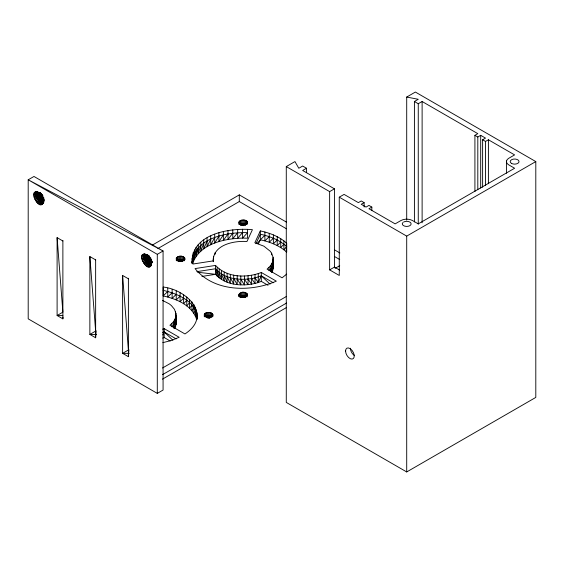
<?xml version="1.0" encoding="UTF-8"?>
<svg xmlns="http://www.w3.org/2000/svg" width="564" height="564" viewBox="0 0 564 564"><rect width="100%" height="100%" fill="white"/><g stroke="black" fill="none" stroke-linecap="round" stroke-linejoin="round"><path stroke-width="0.85" d="M211.81 316.355C210.069 315.487 206.6 315.022 205.522 316.757L205.536 313.069C208.208 311.504 213.855 312.378 212.889 316.489M43.745 199.719L43.231 203.526L43.435 200.41L42.942 200.876L42.483 204.281L43.745 199.719C41.567 217.14 24.315 184.414 40.721 193.424L36.646 191.626L40.721 193.424M176.003 318.886L174.826 323.024L173.592 324.998L174.826 328.586L176.003 324.448L175.933 316.785L175.679 318.526M240.997 297.489L241.047 292.653C244.071 290.552 250.874 294.986 245.46 296.995C242.379 299.061 235.731 294.697 241.047 292.653M273.145 262.753L271.961 266.892L270.734 268.866L271.961 272.454L273.145 268.316L272.736 259.271M213.382 261.703L213.425 260.004L213.291 261.4M192.253 263.05C193.896 237.663 227.285 232.1 247.533 232.643L242.598 238.1C223.978 238.621 199.36 243.796 192.592 263.698M43.823 199.564L43.696 202.434L43.858 199.585M62.879 240.983L57.105 237.641L57.105 315.516L62.879 318.85L63.006 317.102M95.64 259.891L89.859 256.557L89.859 334.424L95.64 337.765L96.134 330.779M128.395 278.799L122.614 275.465L122.614 353.339L128.395 356.674L128.888 349.687M192.557 262.732L193.17 256.028M213.22 261.266C212.748 244.776 234.011 240.546 246.933 241.526L252.425 229.682C230.175 227.56 190.71 233.672 192.105 263.275M192.141 263.374L192.402 258.841M151.758 263.367L151.758 261.139C150.764 280.414 131.461 246.94 148.628 255.718L144.546 253.92L148.628 255.718M152.287 262.274L150.842 263.169L150.384 266.575L151.758 261.139L151.131 265.82L151.335 262.711C147.81 265.376 142.988 257.022 147.063 255.302L143.475 254.089L146.414 255.499L142.607 254.653L145.914 255.964L147.331 255.351M272.694 263.268L273.075 260.66M194.411 253.264L193.17 261.59L193.17 252.686M178.097 261.527L178.358 259.821L179.43 259.567L182.785 259.821L184.407 260.758M206.198 317.659L206.466 315.953M240.715 225.374L240.983 223.668L242.048 223.414L245.411 223.668L247.032 224.599L247.032 221.264C244.938 218.853 237.211 219.833 239.362 223.823C241.448 226.227 249.182 225.255 247.032 221.264M240.715 297.679L240.983 295.973L242.048 295.719L245.411 295.973L247.032 296.911M174.826 323.024L175.63 326.535L175.933 313.45L174.487 309.34L171.364 305.561L169.235 303.855L162.467 300.386M271.961 266.892L272.772 270.403L273.075 257.318L271.622 253.215L270.262 251.269L263.903 246.186L254.829 242.746L260.321 230.909C269.867 232.946 279.392 236.577 286.702 243.232L286.702 252.129C279.392 245.474 269.867 241.843 260.321 239.806L257.029 243.577M241.759 297.313L242.048 295.719M179.119 261.231L179.43 259.567M207.228 317.356L207.531 315.692M241.744 225.071L242.048 223.414M151.335 259.095L151.596 261.823M182.482 261.336L182.785 259.821M210.583 317.469L210.894 315.953L210.894 317.539M245.1 225.184L245.411 223.668M245.1 297.489L245.411 295.973M180.247 261.09L180.572 259.475M208.186 318.033L208.68 315.607L208.68 317.99M242.865 224.937L243.197 223.323M242.865 297.249L243.197 295.635M196.11 250.585L194.411 258.827L194.411 249.93M181.389 261.132L181.721 259.567M209.336 318.04L209.822 315.692L209.822 318.082M244.015 224.973L244.339 223.414M244.015 297.284L244.339 295.719M175.63 317.638L173.592 321.656L169.94 325.28L184.957 333.951C212.973 315.537 186.959 289.635 163.186 287.034L163.186 295.938C176.391 298.842 191.654 305.053 196.455 318.879C197.992 301.81 176.885 293.428 163.186 290.375M176.299 258.037C175.996 262.034 183.096 262.225 184.851 259.362C185.154 255.358 178.055 255.168 176.299 258.037L176.299 260.54M204.253 316.496L204.401 314.162L205.536 313.069M247.032 296.128L247.032 293.576M212.889 314.867C211.831 318.237 205.268 318.308 204.253 314.825M198.239 248.012L196.11 256.148L196.11 247.251M200.798 245.573L198.239 253.574L198.239 244.677M203.745 243.288L200.798 251.135L200.798 242.238M196.455 313.316L195.405 316.094L195.405 307.19M150.842 263.169L149.411 266.941L150.193 263.367L152.118 262.26M286.688 274.111L282.099 277.819L267.082 269.148L270.734 265.531L272.772 261.506M207.066 241.173L203.745 248.851L203.745 239.954M162.82 334.945L164.166 331.956L176.172 338.893M215.568 265.411C226.777 277.784 246.602 278.221 261.301 272.49L276.318 281.154C250.585 292.385 213.918 291.94 195.059 268.584L215.568 265.411L215.568 274.315C225.96 286.004 244.156 286.78 258.277 282.55L261.301 275.824L273.314 282.761M255.929 243.718L260.321 234.243C269.867 236.281 279.392 239.911 286.702 246.567L283.911 249.774L283.911 240.877M258.488 243.754L260.321 239.806L264.89 235.329M210.724 239.263L207.066 246.736L207.066 237.839M195.405 310.531L193.903 313.38L193.903 304.475M214.687 237.557L210.724 244.825L210.724 235.921M218.91 236.083L214.687 243.119L214.687 234.222M223.365 234.85L218.91 241.646L218.91 232.742M193.903 307.817L191.943 310.757L191.943 301.86M228.004 233.87L223.365 240.412L223.365 231.515M232.784 233.158L228.004 239.432L228.004 230.535M191.943 305.194L189.56 308.261L189.56 299.357M237.663 232.713L232.784 238.72L232.784 229.816M242.598 232.537L237.663 238.269L237.663 229.372M42.483 196.279L42.942 195.757L39.113 192.507L42.293 194.813L41.51 194.784L43.231 197.893L43.858 201.073M149.545 256.669L147.014 254.801L149.439 256.31L150.912 259.334L147.063 261.562L144.546 264.488L151.667 260.131L151.131 260.194L150.384 258.58L150.842 258.058M189.56 302.699L186.769 305.907L186.769 297.009M173.592 324.998L171.957 326.873L171.957 323.532M270.734 268.866L269.099 270.741L269.099 267.406M186.769 300.344L183.603 303.721L183.603 294.824M283.911 244.212L280.738 247.589L280.738 238.692M183.603 298.159L180.078 301.719L180.078 292.822M280.738 242.026L277.22 245.594L277.22 236.69M163.186 295.938L167.755 291.461M180.078 296.156L176.243 299.928L176.243 291.024M277.22 240.031L273.378 243.796L273.378 234.899M172.119 292.794L167.755 297.024L167.755 288.119M269.254 236.661L264.89 240.891L264.89 231.994M176.243 294.366L172.119 298.356L172.119 289.459M273.378 238.234L269.254 242.224L269.254 233.327M176.736 260.758L178.358 259.821M240.983 223.668L239.362 224.606L239.362 221.264M239.362 296.911L240.983 295.973M205.522 316.397L204.845 316.883L204.845 313.549M39.938 192.55L38.014 193.663L34.094 193.283L37.696 194.354L40.7 193.276M40.27 192.874L37.696 194.354L33.777 194.524L37.591 195.229L41.553 194.002L34.094 197.583L38.014 197.28L42.363 196.089L43.012 197.04L35.574 200.791L38.507 198.316L42.363 196.089L41.863 195.052L37.696 196.23L33.777 195.983L37.591 195.229L40.805 193.374M41.863 195.052L34.707 199.219L43.012 197.04M43.936 198.803L40.721 200.657L37.851 203.343L39.917 200.065L43.766 197.837L39.156 199.268L36.646 202.194L39.917 200.065L43.802 198.704M43.463 199.889L41.532 200.995L39.113 204.161L40.721 200.657L43.837 199.402M43.576 200.333L42.293 201.073L40.361 204.605L41.532 200.995L43.837 199.924M406.707 220.108L406.707 97.057L415.372 92.052L535.8 161.579L535.8 397.416L406.707 471.948L286.279 402.421L286.279 166.584L294.951 161.579L298.8 168.255L302.656 166.028L306.513 168.255L306.513 172.647M152.527 244.98L239.298 194.883L286.526 222.145M157.92 248.541L239.298 201.552L286.47 228.787M147.197 255.217L145.914 255.964L141.994 255.584L145.604 256.655L148.6 255.57M148.17 255.168L145.604 256.655L141.684 256.817L145.491 257.529L149.453 256.303L148.262 255.795L150.384 258.58M414.413 221.92L414.413 101.506L418.262 99.285L406.707 97.057M148.706 255.675L145.491 257.529L141.684 258.284L145.604 258.523L149.77 257.353L142.607 261.52L150.912 259.334M149.453 256.303L141.994 259.884L145.914 259.574L150.264 258.39L146.414 260.61L143.475 263.085L151.667 260.131M157.293 254.329L163.074 250.994L163.074 390.048L157.293 393.383L28.2 318.85L28.2 179.796L33.981 176.462L163.074 250.994L28.2 179.796L157.293 254.329L157.293 393.383M306.513 168.255L302.656 170.476L334.452 188.834L334.452 267.096L339.634 270.093M414.413 101.506L418.262 103.734L422.119 101.506L477.807 133.654L474.916 135.325L474.916 191.577M151.836 261.097L148.628 262.951L145.752 265.637L147.817 262.359L151.702 260.998M152.005 261.809L149.439 263.296L147.014 266.462L148.628 262.951L151.737 261.696M286.279 166.584L329.63 191.612L334.452 188.834M329.63 191.612L329.63 269.881L339.267 275.443L339.267 197.174L344.082 194.397L358.344 202.624L361.235 200.96L364.118 202.624L364.118 207.023M364.118 202.624L361.235 204.295L366.05 207.08L368.941 205.409L371.831 207.08L371.831 210.591M474.916 135.325L477.807 136.996L480.69 135.325L485.512 138.102L482.622 139.773L482.622 187.234M371.831 207.08L368.941 208.743L395.145 223.873L400.926 220.538A8.178 4.716 0 0 1 412.481 220.538L418.262 223.873L514.608 168.255L508.827 164.914A8.178 4.716 0 0 1 508.827 158.237L514.608 154.903L488.403 139.773L485.512 141.444L482.622 139.773M329.63 269.881L334.452 267.096M162.51 367.996L286.484 296.417M335.157 268.316L339.718 265.679M162.51 374.665L286.582 303.037M339.267 197.174L406.707 236.112L535.8 161.579M162.46 379.149L286.533 307.514M43.788 200.262L42.293 201.073C38.563 200.883 35.335 194.037 39.797 192.465L38.507 193.205L34.707 192.352L38.014 193.663L40.136 192.747M151.695 262.563L150.193 263.367L148.262 266.906L149.439 263.296L151.737 262.218M196.766 271.658L215.568 268.753C225.099 279.695 241.674 280.851 255.027 277.932L258.277 282.55L261.301 281.387L268.055 285.292M162.651 329.2L164.166 328.622L179.176 337.286L171.082 340.543L162.82 342.672M162.651 332.534L164.166 331.956L172.922 340.254M162.651 338.097L164.166 337.519L170.166 340.987M255.027 277.932L261.301 275.824L270.057 284.129M201.898 276.43L215.568 274.315L197.626 272.222M43.231 197.893L43.745 197.851M62.879 315.516L57.105 315.516L62.879 312.174L57.105 237.641M96.465 334.424L89.859 334.424L95.64 331.089L89.859 256.557M129.219 353.339L122.614 353.339L128.395 349.997L122.614 275.465M334.515 249.852L339.845 252.933M334.396 256.458L339.718 259.532M246.285 293.301L247.377 294.493M251.607 278.644L255.027 283.495L255.027 274.597M248.061 279.109L251.607 284.207L251.607 275.31M244.445 279.328L248.061 284.672L248.061 275.775M240.807 279.286L244.445 284.89L244.445 275.986M237.204 278.99L240.807 284.848L240.807 275.951M233.693 278.447L237.204 284.552L237.204 275.655M230.323 277.664L233.693 284.009L233.693 275.112M227.137 276.649L230.323 283.227L230.323 274.323M224.19 275.415L227.137 282.212L227.137 273.307M221.525 273.991L224.19 280.978L224.19 272.081M219.177 272.391L221.525 279.554L221.525 270.657M217.182 270.635L219.177 277.953L219.177 269.049M273.075 266.222L272.736 264.833L273.145 268.316L273.075 257.318M192.105 258.354L192.944 264.03L213.453 260.857L213.22 258.763M215.568 268.753L217.182 276.198L217.182 267.294M175.63 320.972L176.003 324.448L176.003 315.551M192.105 261.689L192.197 263.113M197.026 316.15L197.125 318.998M506.479 161.05L506.479 173.233M488.403 139.773L488.403 183.723M485.512 141.444L485.512 185.387M480.69 135.325L480.69 188.059M477.807 136.996L477.807 189.73M422.119 101.506L422.119 222.794M418.262 103.734L418.262 224.141M406.707 236.112L406.707 471.948M271.961 263.55L271.961 272.454M271.622 253.215L271.622 254.879M270.734 265.531L270.734 271.249M261.301 272.49L261.301 281.387M260.321 230.909L260.321 239.806M258.277 273.653L258.277 282.55M247.533 229.308L247.533 238.205L242.598 238.1L242.598 229.203M247.469 221.885L247.469 223.548M247.469 294.189L247.469 295.86M246.327 220.736L246.327 224.07M246.327 293.04L246.327 296.382M245.411 220.327L245.411 225.255M245.411 292.638L245.411 297.566M244.339 220.073L244.339 225.001M244.339 292.385L244.339 297.306M243.197 219.988L243.197 225.706M243.197 292.293L243.197 297.221M242.048 220.073L242.048 225.001M242.048 292.385L242.048 297.306M240.983 220.327L240.983 225.255M240.151 293.054L240.151 297.101M240.067 220.736L240.067 224.07M239.467 293.583L239.467 296.819M239.298 194.883L239.298 201.552M239.037 294.189L239.037 296.615M238.917 221.885L238.917 224.387M238.896 294.845L238.896 296.46M215.145 252.594L215.145 254.258M213.425 256.662L213.425 261.59M212.748 314.226L212.748 315.84M212.325 313.619L212.325 316.855M211.648 313.098L211.648 317.144M210.76 312.696L210.76 317.553M209.716 312.442L209.716 318.11M208.602 312.357L208.602 318.018M207.481 312.435L207.481 318.096M206.438 312.682L206.466 317.539M204.401 314.162L204.401 315.833M197.026 312.808L197.026 319.33M196.455 309.981L196.455 318.879M192.402 255.506L192.402 262.817M192.289 261.202L192.289 262.873M184.851 258.037L184.851 259.701M184.407 257.417L184.407 259.919M183.702 256.888L183.702 260.23M182.785 256.486L182.785 261.407M181.721 256.225L181.721 261.153M180.572 256.141L180.572 261.069M179.43 256.225L179.43 261.153M178.358 256.486L178.358 261.407M177.441 256.888L177.441 260.23M176.736 257.417L176.736 259.919M175.933 313.45L175.933 322.347M175.425 311.37L175.425 313.041M174.826 319.682L174.826 328.586M173.592 321.656L173.592 328.178M164.166 328.622L164.166 337.519M128.395 278.249L128.395 356.674M95.64 259.341L95.64 337.765M62.879 240.433L62.879 318.85M354.566 355.63A6.133 3.539 60 0 1 350.392 348.221M403.57 222.068A4.427 2.559 0 0 1 410.867 222.999A4.427 2.559 0 0 1 406.32 226.418A4.427 2.559 0 0 1 402.872 222.597M42.293 201.073L41.51 204.647L42.942 200.876L42.293 201.073M39.156 193.001L38.507 193.205L35.574 191.788L39.156 193.001M345.577 350.998A6.133 3.539 60 0 0 352.077 359.092A6.133 3.539 60 0 0 352.077 350.42A6.133 3.539 60 0 0 345.577 350.998M511.477 163.384A4.427 2.559 0 0 0 518.88 162.242A4.427 2.559 0 0 0 513.459 159.111A4.427 2.559 0 0 0 511.477 163.384"/></g></svg>
